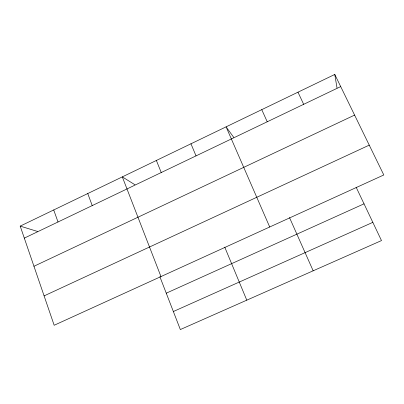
<?xml version="1.0" encoding="UTF-8"?>
<svg xmlns="http://www.w3.org/2000/svg" width="404" height="404" viewBox="0 0 404 404"><rect width="100%" height="100%" fill="white"/><g stroke="black" fill="none" stroke-linecap="round" stroke-linejoin="round"><path stroke-width="0.61" d="M20.2 226.119L334.775 74.447L383.8 174.972L54.166 325.265L20.2 226.119L37.486 231.436M24.316 238.123L340.698 86.592M33.956 266.271L354.601 115.09M44.102 295.89L369.251 145.132M166.246 293.183L364.034 203.833M173.351 311.519L372.831 222.357M134.941 184.754L122.311 176.886L160.974 276.568M233.754 137.421L226.083 126.851L269.705 226.992M356.136 187.209L381.487 240.582L180.341 329.553L159.898 276.785M297.975 92.188L303.677 104.323M261.752 109.656L267.236 121.776M289.527 217.625L313.166 270.801M190.961 143.784L196.031 155.878M224.755 247.162L246.783 300.162M156.373 160.459L161.246 172.538M87.749 193.546L92.233 205.596M53.717 209.959L58.014 221.983M334.775 74.447L337.012 87.956"/></g></svg>
